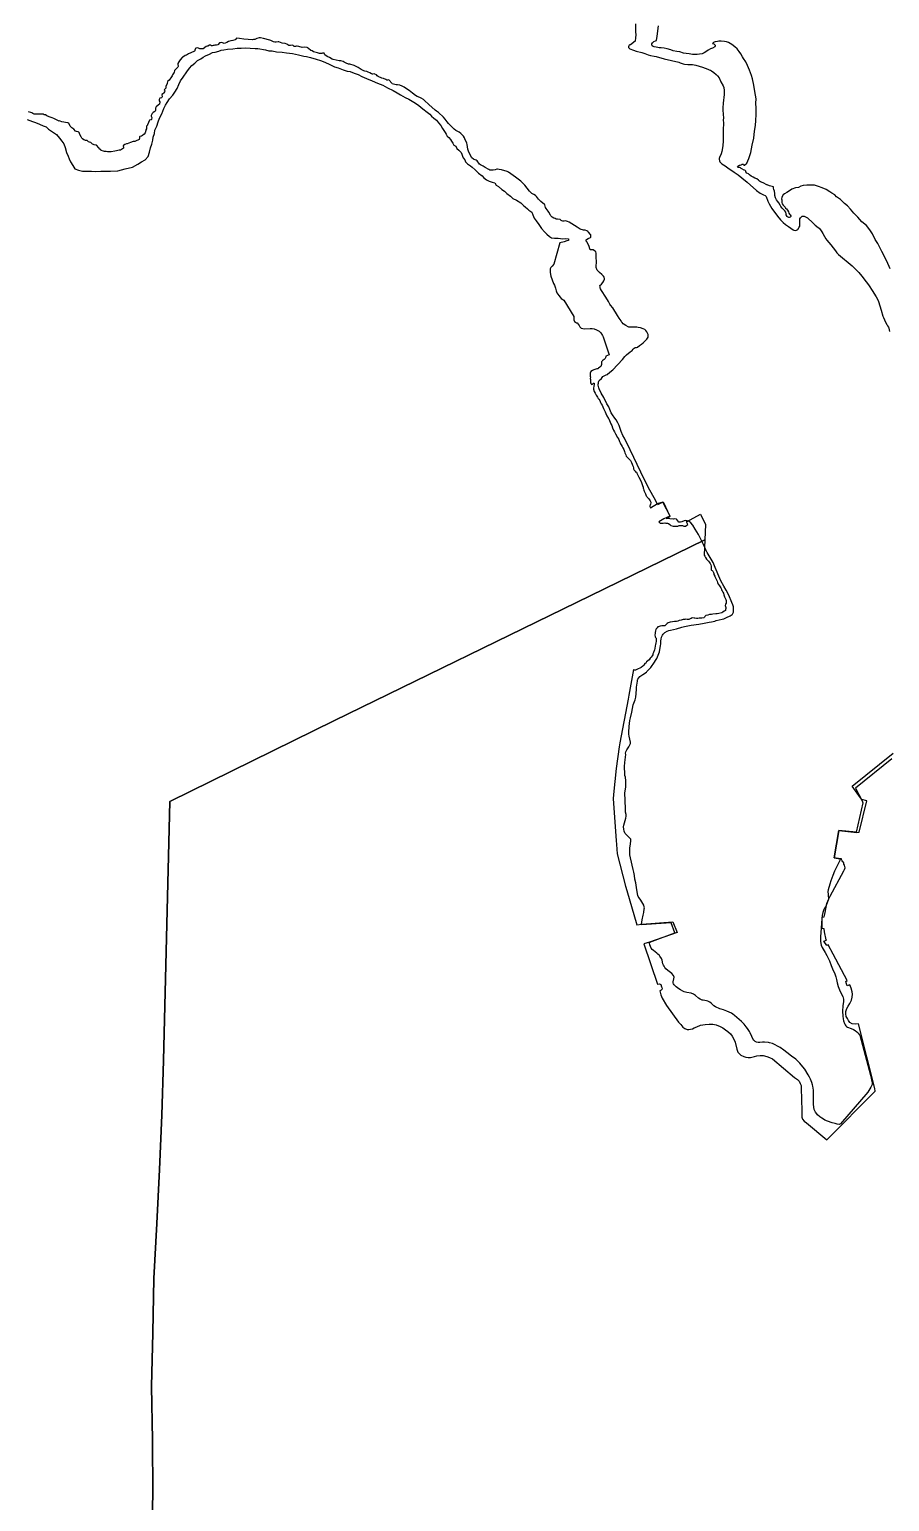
# Model space of a CAD drawing. Extents: x 0 to 800, y 146 to 730.
# Drawn here: x 388.4 to 420.9, y 493.4 to 549 of the extents above; entities that cross this region are included whole.
import ezdxf

# ---------------------------------------------------------------- set-up
doc = ezdxf.new("R2010")
doc.units = 0
doc.layers.get('0').update_dxf_attribs({"linetype": 'CONTINUOUS'})

msp = doc.modelspace()

# ---------------------------------------------------------------- linework, layer by layer
at = {"color": 3}
for points in [[(411.2875, 549.21875), (411.28125, 548.915625), (411.290625, 548.8), (411.2875, 548.690625), (411.275, 548.55625), (411.09375, 548.428125), (411.071875, 548.421875), (411.05, 548.40625), (411.034375, 548.390625), (411.01875, 548.353125), (411.01875, 548.328125), (411.03125, 548.30625), (411.06875, 548.278125), (411.203125, 548.21875), (411.309375, 548.18125), (411.521875, 548.134375), (411.640625, 548.1), (411.765625, 548.046875), (411.85625, 548.015625), (411.984375, 547.99375), (412.065625, 547.978125), (412.365625, 547.9), (412.915625, 547.765625), (412.975, 547.75), (413.084375, 547.709375), (413.1375, 547.696875), (413.2625, 547.684375), (413.3875, 547.684375), (413.44375, 547.678125), (413.56875, 547.65), (413.69375, 547.615625), (413.81875, 547.575), (414.01875, 547.50625), (414.0625, 547.48125), (414.1125, 547.4625), (414.159375, 547.4375), (414.246875, 547.378125), (414.334375, 547.30625), (414.384375, 547.253125), (414.440625, 547.171875), (414.509375, 547.028125), (414.603125, 546.88125), (414.625, 546.809375), (414.634375, 546.703125), (414.63125, 546.54375), (414.59375, 546.21875), (414.5875, 546.04375), (414.5875, 545.965625), (414.596875, 545.79375), (414.60625, 545.6625), (414.603125, 545.584375), (414.609375, 545.48125), (414.6, 545.196875), (414.603125, 544.790625), (414.5875, 544.625), (414.578125, 544.5375), (414.546875, 544.390625), (414.521875, 544.303125), (414.459375, 544.16875), (414.44375, 544.125), (414.44375, 544.1), (414.45625, 544.04375), (414.475, 544), (414.490625, 543.98125), (414.546875, 543.925), (414.671875, 543.85), (414.771875, 543.775), (415.015625, 543.615625), (415.1625, 543.509375), (415.30625, 543.396875), (415.509375, 543.23125), (415.859375, 542.928125), (415.99375, 542.821875), (416.115625, 542.759375), (416.190625, 542.728125), (416.225, 542.696875), (416.290625, 542.525), (416.3375, 542.41875), (416.384375, 542.328125), (416.440625, 542.240625), (416.653125, 541.95625), (416.765625, 541.815625), (416.8625, 541.71875), (416.95, 541.64375), (417.065625, 541.55625), (417.246875, 541.440625), (417.271875, 541.428125), (417.325, 541.415625), (417.371875, 541.421875), (417.396875, 541.43125), (417.41875, 541.45), (417.471875, 541.53125), (417.490625, 541.575), (417.5, 541.65), (417.490625, 541.75), (417.490625, 541.79375), (417.496875, 541.846875), (417.51875, 541.890625), (417.540625, 541.915625), (417.5875, 541.95), (417.659375, 541.953125), (417.7625, 541.903125), (417.7875, 541.884375), (417.984375, 541.696875), (418.075, 541.6125), (418.190625, 541.525), (418.221875, 541.5), (418.275, 541.4375), (418.328125, 541.365625), (418.36875, 541.3), (418.425, 541.18125), (418.471875, 541.1), (418.509375, 541.046875), (418.6625, 540.871875), (418.8375, 540.640625), (418.896875, 540.56875), (418.953125, 540.50625), (419.471875, 540.071875), (419.546875, 540.003125), (419.721875, 539.821875), (419.8375, 539.690625), (420.00625, 539.478125), (420.090625, 539.359375), (420.25, 539.10625), (420.2875, 539.040625), (420.38125, 538.903125), (420.43125, 538.81875), (420.46875, 538.728125), (420.571875, 538.40625), (420.634375, 538.18125), (420.65625, 538.121875), (420.734375, 537.94375), (420.778125, 537.8625), (420.8125, 537.809375), (420.840625, 537.765625), (420.85625, 537.721875), (420.8875, 537.590625)], [(420.965625, 521.453125), (419.59375, 520.34375), (419.85625, 519.865625), (419.871875, 519.8), (419.871875, 519.790625), (419.625, 518.690625), (418.9625, 518.75), (418.7875, 517.7125), (419.0125, 517.684375), (419.009375, 517.621875), (418.9125, 517.4375), (418.80625, 517.2125), (418.746875, 517.046875), (418.6625, 516.85), (418.621875, 516.728125), (418.56875, 516.5125), (418.55625, 516.446875), (418.559375, 516.3375), (418.56875, 516.325), (418.578125, 516.159375), (418.49375, 515.921875), (418.471875, 515.878125), (418.421875, 515.809375), (418.4125, 515.790625), (418.4, 515.76875), (418.359375, 515.653125), (418.334375, 515.5375), (418.31875, 515.265625), (418.296875, 515.0625), (418.28125, 514.734375), (418.271875, 514.628125), (418.275, 514.553125), (418.303125, 514.4125), (418.3375, 514.328125), (418.45, 514.140625), (418.515625, 514.025), (418.609375, 513.825), (418.684375, 513.646875), (418.728125, 513.521875), (418.8125, 513.334375), (418.85625, 513.225), (418.884375, 513.11875), (418.9, 512.990625), (418.9375, 512.85625), (418.990625, 512.73125), (419.075, 512.565625), (419.115625, 512.48125), (419.13125, 512.428125), (419.14375, 512.38125), (419.146875, 512.3375), (419.14375, 512.29375), (419.11875, 512.125), (419.10625, 511.928125), (419.11875, 511.734375), (419.128125, 511.640625), (419.14375, 511.565625), (419.178125, 511.4625), (419.203125, 511.409375), (419.234375, 511.365625), (419.253125, 511.346875), (419.296875, 511.321875), (419.428125, 511.271875), (419.51875, 511.23125), (419.5875, 511.190625), (419.646875, 511.15), (419.7, 511.1), (419.7375, 511.04375), (419.759375, 511.015625), (420.16875, 509.503125), (420.228125, 509.2125), (420.228125, 509.15), (420.178125, 509.05), (420.059375, 508.86875), (419.028125, 507.66875), (418.978125, 507.65), (418.909375, 507.659375), (418.828125, 507.678125), (418.715625, 507.709375), (418.540625, 507.76875), (418.44375, 507.8125), (418.384375, 507.84375), (418.325, 507.878125), (418.25, 507.934375), (418.165625, 508.009375), (418.13125, 508.04375), (418.08125, 508.115625), (418.05625, 508.165625), (418.0375, 508.215625), (418.025, 508.29375), (418.015625, 508.415625), (418.015625, 508.7625), (418.009375, 508.9375), (417.9875, 509.0875), (417.975, 509.146875), (417.946875, 509.23125), (417.9, 509.359375), (417.8625, 509.4375), (417.8125, 509.525), (417.678125, 509.73125), (417.6125, 509.825), (417.490625, 509.965625), (417.415625, 510.0375), (417.340625, 510.10625), (417.18125, 510.221875), (417.009375, 510.359375), (416.884375, 510.453125), (416.75, 510.546875), (416.65, 510.609375), (416.565625, 510.65625), (416.4625, 510.7), (416.353125, 510.728125), (416.315625, 510.7375), (416.1625, 510.753125), (416.0875, 510.753125), (415.978125, 510.746875), (415.915625, 510.746875), (415.85625, 510.759375), (415.803125, 510.784375), (415.7625, 510.8125), (415.74375, 510.83125), (415.61875, 511.1125), (415.596875, 511.153125), (415.51875, 511.271875), (415.46875, 511.328125), (415.39375, 511.43125), (415.2875, 511.5375), (415.11875, 511.690625), (415.028125, 511.765625), (414.96875, 511.809375), (414.90625, 511.84375), (414.73125, 511.928125), (414.6125, 511.978125), (414.515625, 511.996875), (414.46875, 512.0125), (414.30625, 512.0875), (414.24375, 512.13125), (414.146875, 512.221875), (414.09375, 512.2625), (414.021875, 512.303125), (413.965625, 512.321875), (413.840625, 512.3375), (413.809375, 512.34375), (413.75, 512.36875), (413.721875, 512.384375), (413.665625, 512.421875), (413.546875, 512.515625), (413.48125, 512.5625), (413.384375, 512.603125), (413.21875, 512.634375), (413.128125, 512.659375), (413.071875, 512.68125), (412.984375, 512.728125), (412.925, 512.765625), (412.815625, 512.846875), (412.74375, 512.91875), (412.715625, 512.959375), (412.70625, 512.984375), (412.703125, 513.03125), (412.73125, 513.14375), (412.74375, 513.209375), (412.734375, 513.253125), (412.725, 513.271875), (412.65625, 513.34375), (412.503125, 513.45625), (412.43125, 513.51875), (412.39375, 513.56875), (412.3625, 513.61875), (412.3375, 513.6625), (412.31875, 513.715625), (412.2875, 513.85), (412.2625, 513.91875), (412.209375, 514.00625), (412.19375, 514.028125), (412.134375, 514.084375), (412.090625, 514.121875), (411.965625, 514.2125), (411.909375, 514.259375), (411.878125, 514.3), (411.83125, 514.428125), (411.81875, 514.49375), (411.825, 514.515625), (411.821875, 514.53125), (412.775, 514.8875), (412.6375, 515.2625), (411.515625, 515.190625), (411.5125, 515.21875), (411.51875, 515.2875), (411.534375, 515.371875), (411.578125, 515.546875), (411.596875, 515.646875), (411.615625, 515.79375), (411.61875, 515.828125), (411.6125, 515.8625), (411.59375, 515.928125), (411.484375, 516.121875), (411.425, 516.203125), (411.390625, 516.2625), (411.375, 516.29375), (411.340625, 516.5125), (411.290625, 516.775), (411.259375, 516.915625), (411.24375, 517.04375), (411.21875, 517.178125), (411.19375, 517.275), (411.090625, 517.71875), (411.071875, 517.83125), (411.065625, 517.934375), (411.06875, 518.096875), (411.090625, 518.234375), (411.1, 518.26875), (411.1125, 518.3375), (411.109375, 518.403125), (411.103125, 518.425), (411.071875, 518.465625), (410.940625, 518.5875), (410.896875, 518.6375), (410.88125, 518.6625), (410.85625, 518.725), (410.840625, 518.79375), (410.834375, 518.89375), (410.84375, 518.953125), (410.91875, 519.21875), (410.93125, 519.2875), (410.93125, 519.35), (410.9125, 519.440625), (410.903125, 519.55625), (410.8875, 519.9), (410.884375, 520.159375), (410.91875, 520.396875), (410.925, 520.490625), (410.921875, 520.61875), (410.90625, 520.765625), (410.884375, 520.83125), (410.878125, 520.878125), (410.871875, 521.16875), (410.88125, 521.321875), (410.915625, 521.621875), (410.9125, 521.665625), (410.921875, 521.715625), (410.959375, 521.796875), (411.034375, 521.9125), (411.071875, 521.98125), (411.090625, 522.034375), (411.1, 522.0875), (411.046875, 522.315625), (411.0375, 522.3875), (411.034375, 522.46875), (411.04375, 522.675), (411.053125, 522.790625), (411.071875, 522.909375), (411.090625, 523.003125), (411.15, 523.2125), (411.2, 523.496875), (411.271875, 523.690625), (411.296875, 523.7875), (411.315625, 523.921875), (411.321875, 524.0875), (411.328125, 524.159375), (411.3625, 524.3875), (411.365625, 524.4375), (411.371875, 524.459375), (411.4125, 524.51875), (411.45, 524.5625), (411.5625, 524.646875), (411.69375, 524.734375), (411.71875, 524.75625), (411.79375, 524.828125), (411.859375, 524.90625), (412.00625, 525.109375), (412.04375, 525.165625), (412.084375, 525.246875), (412.140625, 525.36875), (412.1875, 525.5), (412.209375, 525.590625), (412.234375, 525.728125), (412.24375, 525.8), (412.246875, 525.91875), (412.25, 525.971875), (412.26875, 526.05), (412.275, 526.075), (412.3, 526.121875), (412.334375, 526.16875), (412.396875, 526.225), (412.475, 526.271875), (412.540625, 526.296875), (412.6125, 526.321875), (412.828125, 526.371875), (413.03125, 526.428125), (413.140625, 526.45625), (413.3875, 526.5), (413.675, 526.540625), (413.875, 526.575), (414.071875, 526.61875), (414.153125, 526.63125), (414.2875, 526.659375), (414.3375, 526.675), (414.55625, 526.728125), (414.61875, 526.746875), (414.728125, 526.79375), (414.859375, 526.859375), (414.9375, 526.90625), (414.94375, 526.91875), (414.975, 526.96875), (414.984375, 526.996875), (414.990625, 527.05), (414.9875, 527.1625), (414.984375, 527.19375), (414.959375, 527.275), (414.928125, 527.3625), (414.80625, 527.634375), (414.7125, 527.828125), (414.625, 527.971875), (414.5125, 528.175), (414.465625, 528.2625), (414.296875, 528.684375), (414.21875, 528.86875), (413.990625, 529.253125), (413.940625, 529.35), (413.85625, 529.55625), (413.728125, 529.80625), (413.665625, 529.925), (413.54375, 530.128125), (413.446875, 530.278125), (413.371875, 530.36875), (413.315625, 530.415625), (413.29375, 530.428125), (413.240625, 530.446875), (413.215625, 530.45), (413.175, 530.453125), (413.128125, 530.446875), (413.0375, 530.409375), (412.990625, 530.39375), (412.94375, 530.390625), (412.925, 530.396875), (412.85, 530.49375), (412.834375, 530.509375), (412.74375, 530.515625), (412.70625, 530.5125), (412.5875, 530.515625), (412.465625, 530.534375), (412.453125, 530.5375), (412.44375, 530.5375), (412.59375, 530.61875), (412.31875, 531.146875), (412.121875, 531.046875), (412.103125, 531.0875), (412.034375, 531.221875), (411.778125, 531.696875), (411.4875, 532.28125), (411.078125, 533.13125), (410.871875, 533.5625), (410.803125, 533.671875), (410.7375, 533.815625), (410.665625, 534.04375), (410.621875, 534.146875), (410.55, 534.265625), (410.50625, 534.31875), (410.4125, 534.446875), (410.36875, 534.521875), (410.309375, 534.646875), (410.271875, 534.75625), (410.228125, 534.83125), (410.196875, 534.86875), (410.084375, 535.10625), (409.990625, 535.2625), (409.909375, 535.428125), (409.89375, 535.471875), (409.875, 535.565625), (409.875, 535.609375), (409.884375, 535.65), (409.884375, 535.69375), (409.89375, 535.715625), (409.915625, 535.75), (409.996875, 535.825), (410.021875, 535.8625), (410.053125, 535.896875), (410.10625, 535.928125), (410.171875, 535.95625), (410.209375, 535.978125), (410.31875, 536.059375), (410.421875, 536.146875), (410.7875, 536.54375), (410.884375, 536.65), (410.946875, 536.7125), (411.078125, 536.828125), (411.153125, 536.88125), (411.19375, 536.934375), (411.228125, 536.965625), (411.271875, 536.9875), (411.321875, 536.990625), (411.359375, 537.009375), (411.434375, 537.065625), (411.515625, 537.121875), (411.56875, 537.165625), (411.70625, 537.30625), (411.7375, 537.340625), (411.759375, 537.378125), (411.76875, 537.4), (411.76875, 537.44375), (411.7625, 537.484375), (411.74375, 537.53125), (411.71875, 537.578125), (411.675, 537.63125), (411.640625, 537.665625), (411.575, 537.7), (411.478125, 537.73125), (411.384375, 537.753125), (411.3375, 537.759375), (411.078125, 537.75625), (411.034375, 537.765625), (411.0125, 537.76875), (410.915625, 537.825), (410.821875, 537.890625), (410.775, 537.940625), (410.759375, 537.959375), (410.746875, 538), (410.671875, 538.09375), (410.6, 538.2), (410.428125, 538.4875), (410.34375, 538.590625), (410.31875, 538.628125), (410.265625, 538.73125), (410.16875, 538.890625), (409.99375, 539.14375), (409.959375, 539.203125), (409.94375, 539.24375), (409.94375, 539.284375), (409.93125, 539.328125), (409.996875, 539.3875), (410.053125, 539.453125), (410.090625, 539.509375), (410.1, 539.53125), (410.109375, 539.578125), (410.1125, 539.6), (410.1, 539.64375), (410.078125, 539.68125), (410.0125, 539.746875), (409.921875, 539.825), (409.871875, 539.875), (409.840625, 539.9125), (409.79375, 540.0125), (409.79375, 540.059375), (409.8125, 540.215625), (409.803125, 540.41875), (409.79375, 540.553125), (409.7875, 540.6), (409.778125, 540.61875), (409.7375, 540.6375), (409.6875, 540.68125), (409.64375, 540.675), (409.575, 540.678125), (409.553125, 540.71875), (409.5375, 540.803125), (409.521875, 540.84375), (409.44375, 540.978125), (409.415625, 541.0125), (409.415625, 541.034375), (409.421875, 541.053125), (409.4375, 541.06875), (409.49375, 541.103125), (409.578125, 541.140625), (409.590625, 541.15625), (409.590625, 541.24375), (409.584375, 541.265625), (409.5125, 541.346875), (409.48125, 541.375), (409.440625, 541.396875), (409.38125, 541.41875), (409.315625, 541.425), (409.1875, 541.4625), (409.075, 541.540625), (408.771875, 541.725), (408.7125, 541.75625), (408.671875, 541.76875), (408.65, 541.771875), (408.584375, 541.7625), (408.540625, 541.765625), (408.496875, 541.778125), (408.478125, 541.7875), (408.43125, 541.828125), (408.340625, 541.834375), (408.290625, 541.84375), (408.24375, 541.859375), (408.2, 541.88125), (408.140625, 541.91875), (408.090625, 541.965625), (408.075, 541.984375), (408.0125, 542.1), (407.9875, 542.146875), (407.90625, 542.2375), (407.8875, 542.28125), (407.875, 542.33125), (407.85625, 542.375), (407.84375, 542.39375), (407.709375, 542.509375), (407.621875, 542.59375), (407.54375, 542.69375), (407.509375, 542.728125), (407.446875, 542.771875), (407.3625, 542.809375), (407.28125, 542.890625), (407.190625, 543.0125), (407.10625, 543.121875), (407.03125, 543.2), (406.95625, 543.271875), (406.753125, 543.428125), (406.484375, 543.609375), (406.43125, 543.6375), (406.225, 543.70625), (406.134375, 543.71875), (406.06875, 543.721875), (406.046875, 543.721875), (405.98125, 543.703125), (405.903125, 543.69375), (405.8375, 543.6875), (405.784375, 543.69375), (405.740625, 543.7125), (405.603125, 543.784375), (405.521875, 543.840625), (405.425, 543.89375), (405.390625, 543.91875), (405.3625, 543.95), (405.328125, 544.009375), (405.296875, 544.040625), (405.259375, 544.0625), (405.184375, 544.090625), (405.1625, 544.1), (405.096875, 544.15), (405.084375, 544.16875), (404.978125, 544.403125), (404.953125, 544.478125), (404.91875, 544.659375), (404.90625, 544.70625), (404.8375, 544.86875), (404.81875, 544.909375), (404.778125, 544.96875), (404.746875, 545.0125), (404.68125, 545.075), (404.615625, 545.125), (404.5, 545.190625), (404.434375, 545.2375), (404.2875, 545.375), (404.21875, 545.45), (404.1625, 545.515625), (404.09375, 545.61875), (404.03125, 545.690625), (403.8375, 545.865625), (403.765625, 545.9125), (403.715625, 545.95), (403.478125, 546.175), (403.309375, 546.325), (403.271875, 546.35625), (403.190625, 546.409375), (403.13125, 546.440625), (403.0375, 546.475), (402.975, 546.5125), (402.8625, 546.603125), (402.728125, 546.7), (402.625, 546.7625), (402.54375, 546.821875), (402.471875, 546.865625), (402.38125, 546.9), (402.284375, 546.91875), (402.240625, 546.91875), (402.134375, 546.94375), (402.090625, 546.95625), (402.075, 546.971875), (401.971875, 547.090625), (401.95, 547.1), (401.90625, 547.090625), (401.884375, 547.09375), (401.846875, 547.11875), (401.7625, 547.153125), (401.696875, 547.165625), (401.55625, 547.228125), (401.521875, 547.25625), (401.490625, 547.290625), (401.428125, 547.321875), (401.40625, 547.325), (401.3625, 547.321875), (401.34375, 547.3125), (401.303125, 547.328125), (401.246875, 547.365625), (401.1875, 547.39375), (401.125, 547.41875), (401.059375, 547.428125), (401.01875, 547.44375), (400.91875, 547.49375), (400.884375, 547.521875), (400.809375, 547.565625), (400.646875, 547.640625), (400.4875, 547.6875), (400.440625, 547.690625), (400.35625, 547.73125), (400.275, 547.775), (400.234375, 547.790625), (400.146875, 547.815625), (400.08125, 547.825), (399.8625, 547.871875), (399.81875, 547.884375), (399.71875, 547.946875), (399.653125, 547.971875), (399.559375, 548.028125), (399.54375, 548.040625), (399.534375, 548.084375), (399.51875, 548.103125), (399.453125, 548.103125), (399.43125, 548.096875), (399.340625, 548.1), (399.271875, 548.115625), (399.121875, 548.165625), (399.0625, 548.19375), (399.01875, 548.209375), (398.928125, 548.2875), (398.89375, 548.3125), (398.871875, 548.321875), (398.7875, 548.33125), (398.69375, 548.321875), (398.5625, 548.3625), (398.496875, 548.378125), (398.471875, 548.378125), (398.434375, 548.359375), (398.4125, 548.35625), (398.390625, 548.3625), (398.3375, 548.40625), (398.25, 548.396875), (398.18125, 548.396875), (398.146875, 548.421875), (398.10625, 548.446875), (398.040625, 548.46875), (397.93125, 548.4875), (397.865625, 548.50625), (397.80625, 548.534375), (397.784375, 548.540625), (397.7, 548.525), (397.653125, 548.525), (397.609375, 548.534375), (397.5, 548.590625), (397.459375, 548.60625), (397.228125, 548.665625), (397.109375, 548.684375), (397.065625, 548.6875), (396.978125, 548.6625), (396.896875, 548.63125), (396.85, 548.621875), (396.809375, 548.615625), (396.4875, 548.640625), (396.321875, 548.665625), (396.209375, 548.675), (396.16875, 548.625), (396.15, 548.6125), (396.0625, 548.58125), (395.99375, 548.575), (395.90625, 548.55), (395.840625, 548.515625), (395.78125, 548.490625), (395.734375, 548.478125), (395.7125, 548.48125), (395.675, 548.5), (395.63125, 548.5125), (395.590625, 548.503125), (395.56875, 548.49375), (395.51875, 548.440625), (395.496875, 548.425), (395.45625, 548.415625), (395.3875, 548.4125), (395.34375, 548.403125), (395.325, 548.39375), (395.28125, 548.384375), (395.2625, 548.390625), (395.225, 548.415625), (395.203125, 548.415625), (395.18125, 548.4125), (395.128125, 548.375), (395.103125, 548.375), (395.0625, 548.35625), (394.95, 548.278125), (394.90625, 548.271875), (394.840625, 548.275), (394.81875, 548.278125), (394.740625, 548.3125), (394.675, 548.303125), (394.6625, 548.2875), (394.634375, 548.225), (394.634375, 548.203125), (394.61875, 548.184375), (394.48125, 548.115625), (394.39375, 548.08125), (394.31875, 548.0375), (394.271875, 548.01875), (394.175, 547.95625), (394.15625, 547.94375), (394.075, 547.85625), (394.025, 547.784375), (393.990625, 547.721875), (393.9875, 547.696875), (393.996875, 547.60625), (393.99375, 547.584375), (393.98125, 547.56875), (393.88125, 547.471875), (393.86875, 547.453125), (393.853125, 547.384375), (393.84375, 547.365625), (393.790625, 547.296875), (393.775, 547.25625), (393.753125, 547.215625), (393.659375, 547.090625), (393.59375, 547.034375), (393.5875, 546.96875), (393.58125, 546.946875), (393.540625, 546.8625), (393.53125, 546.7875), (393.484375, 546.73125), (393.478125, 546.709375), (393.49375, 546.66875), (393.484375, 546.64375), (393.4625, 546.60625), (393.44375, 546.5875), (393.3875, 546.55), (393.378125, 546.53125), (393.390625, 546.4625), (393.3875, 546.440625), (393.375, 546.421875), (393.30625, 546.415625), (393.28125, 546.353125), (393.278125, 546.328125), (393.284375, 546.309375), (393.309375, 546.26875), (393.296875, 546.184375), (393.25625, 546.1625), (393.240625, 546.15), (393.175, 546.084375), (393.140625, 546.028125), (393.140625, 545.940625), (393.13125, 545.91875), (393.115625, 545.903125), (393.059375, 545.865625), (393.025, 545.834375), (392.984375, 545.75625), (392.984375, 545.734375), (393.0125, 545.675), (393, 545.609375), (392.9875, 545.590625), (392.9625, 545.590625), (392.921875, 545.575), (392.90625, 545.55625), (392.875, 545.49375), (392.846875, 545.40625), (392.84375, 545.384375), (392.809375, 545.35625), (392.8, 545.246875), (392.778125, 545.209375), (392.78125, 545.1875), (392.75625, 545.1), (392.715625, 545.05), (392.65, 544.996875), (392.6125, 544.971875), (392.546875, 544.965625), (392.5375, 544.946875), (392.54375, 544.884375), (392.53125, 544.865625), (392.528125, 544.84375), (392.3875, 544.78125), (392.36875, 544.775), (392.303125, 544.775), (392.2, 544.7375), (392.1375, 544.70625), (392.078125, 544.684375), (392.053125, 544.68125), (391.990625, 544.659375), (391.934375, 544.625), (391.921875, 544.60625), (391.940625, 544.54375), (391.93125, 544.525), (391.821875, 544.45), (391.778125, 544.446875), (391.715625, 544.428125), (391.66875, 544.421875), (391.603125, 544.403125), (391.46875, 544.384375), (391.353125, 544.38125), (391.33125, 544.38125), (391.284375, 544.39375), (391.215625, 544.396875), (391.175, 544.40625), (391.09375, 544.4375), (391.08125, 544.45625), (391.04375, 544.484375), (391.003125, 544.534375), (390.909375, 544.628125), (390.890625, 544.6375), (390.825, 544.646875), (390.803125, 544.653125), (390.765625, 544.678125), (390.715625, 544.721875), (390.696875, 544.73125), (390.653125, 544.74375), (390.615625, 544.765625), (390.565625, 544.809375), (390.5, 544.8125), (390.475, 544.81875), (390.4375, 544.834375), (390.384375, 544.875), (390.365625, 544.89375), (390.33125, 544.95), (390.2875, 545.03125), (390.2625, 545.1125), (390.246875, 545.128125), (390.225, 545.1375), (390.15625, 545.15), (390.115625, 545.16875), (390.053125, 545.2375), (389.98125, 545.290625), (389.934375, 545.340625), (389.921875, 545.35625), (389.8875, 545.4375), (389.871875, 545.45625), (389.83125, 545.471875), (389.740625, 545.484375), (389.675, 545.50625), (389.609375, 545.515625), (389.546875, 545.546875), (389.525, 545.55), (389.503125, 545.546875), (389.48125, 545.55), (389.384375, 545.60625), (389.303125, 545.646875), (389.2375, 545.671875), (389.128125, 545.70625), (389.040625, 545.74375), (388.984375, 545.778125), (388.9625, 545.784375), (388.940625, 545.784375), (388.896875, 545.8), (388.740625, 545.80625), (388.621875, 545.803125), (388.578125, 545.80625), (388.55625, 545.809375), (388.515625, 545.828125), (388.475, 545.85625), (388.4375, 545.871875), (388.34375, 545.890625)]]:
    msp.add_lwpolyline(points, dxfattribs=at)
at = {"color": 1}
for points in [[(420.903125, 539.959375), (420.778125, 540.246875), (420.590625, 540.61875), (420.440625, 540.915625), (420.346875, 541.065625), (420.24375, 541.290625), (420.140625, 541.43125), (420.015625, 541.59375), (419.840625, 541.74375), (419.68125, 541.915625), (419.5375, 542.071875), (419.40625, 542.215625), (419.290625, 542.3375), (419.18125, 542.425), (419.1, 542.515625), (419.025, 542.584375), (418.884375, 542.684375), (418.821875, 542.759375), (418.703125, 542.81875), (418.63125, 542.875), (418.484375, 542.9625), (418.334375, 543.025), (418.2, 543.075), (418.046875, 543.121875), (417.95625, 543.128125), (417.759375, 543.128125), (417.615625, 543.1125), (417.528125, 543.08125), (417.45, 543.034375), (417.33125, 543.01875), (417.196875, 542.96875), (417.109375, 542.903125), (417.003125, 542.846875), (416.91875, 542.796875), (416.859375, 542.753125), (416.81875, 542.66875), (416.80625, 542.590625), (416.809375, 542.584375), (416.809375, 542.5375), (416.815625, 542.46875), (416.83125, 542.4125), (416.859375, 542.365625), (416.90625, 542.328125), (416.9375, 542.2875), (416.95, 542.259375), (416.990625, 542.23125), (417.034375, 542.184375), (417.06875, 542.1125), (417.08125, 542.0625), (417.1, 542.028125), (417.125, 542), (417.153125, 541.959375), (417.153125, 541.940625), (417.128125, 541.915625), (417.09375, 541.90625), (417.08125, 541.90625), (417.009375, 541.934375), (417.003125, 541.959375), (416.98125, 541.996875), (416.975, 542.0375), (416.96875, 542.103125), (416.93125, 542.159375), (416.83125, 542.259375), (416.78125, 542.3125), (416.753125, 542.36875), (416.7, 542.45), (416.65, 542.525), (416.609375, 542.575), (416.571875, 542.65), (416.553125, 542.734375), (416.546875, 542.809375), (416.53125, 542.896875), (416.5125, 542.9625), (416.49375, 543.009375), (416.5, 543.0625), (416.346875, 543.09375), (416.265625, 543.13125), (416.253125, 543.1375), (416.1125, 543.20625), (416.009375, 543.253125), (415.975, 543.278125), (415.93125, 543.315625), (415.865625, 543.3625), (415.8, 543.384375), (415.728125, 543.421875), (415.65, 543.46875), (415.590625, 543.515625), (415.553125, 543.553125), (415.496875, 543.58125), (415.459375, 543.621875), (415.453125, 543.65625), (415.409375, 543.703125), (415.39375, 543.684375), (415.296875, 543.734375), (415.28125, 543.75), (415.2625, 543.7625), (415.246875, 543.778125), (415.21875, 543.796875), (415.196875, 543.796875), (415.159375, 543.790625), (415.1375, 543.81875), (415.15, 543.84375), (415.184375, 543.871875), (415.215625, 543.88125), (415.24375, 543.884375), (415.271875, 543.896875), (415.296875, 543.909375), (415.31875, 543.91875), (415.340625, 543.91875), (415.353125, 543.9125), (415.36875, 543.9), (415.38125, 543.884375), (415.390625, 543.878125), (415.409375, 543.884375), (415.490625, 543.953125), (415.571875, 544.128125), (415.640625, 544.3625), (415.690625, 544.6375), (415.75, 544.9), (415.7875, 545.165625), (415.81875, 545.375), (415.83125, 545.571875), (415.846875, 545.790625), (415.840625, 546.03125), (415.83125, 546.215625), (415.840625, 546.384375), (415.8, 546.665625), (415.75625, 546.9), (415.703125, 547.134375), (415.6625, 547.26875), (415.59375, 547.46875), (415.5125, 547.646875), (415.453125, 547.784375), (415.36875, 547.903125), (415.321875, 547.96875), (415.26875, 548.078125), (415.196875, 548.171875), (415.121875, 548.278125), (415.034375, 548.346875), (414.91875, 548.440625), (414.8625, 548.475), (414.796875, 548.515625), (414.721875, 548.534375), (414.653125, 548.55), (414.515625, 548.5625), (414.4375, 548.559375), (414.38125, 548.55), (414.29375, 548.540625), (414.259375, 548.525), (414.23125, 548.5125), (414.19375, 548.478125), (414.20625, 548.46875), (414.24375, 548.45625), (414.26875, 548.440625), (414.29375, 548.409375), (414.296875, 548.390625), (414.28125, 548.346875), (414.19375, 548.303125), (414.115625, 548.26875), (414.025, 548.221875), (413.94375, 548.15625), (413.88125, 548.125), (413.803125, 548.0875), (413.703125, 548.06875), (413.61875, 548.0625), (413.440625, 548.0625), (413.315625, 548.08125), (413.19375, 548.096875), (413.1, 548.109375), (412.965625, 548.153125), (412.85, 548.175), (412.7125, 548.203125), (412.615625, 548.23125), (412.48125, 548.26875), (412.371875, 548.296875), (412.25625, 548.309375), (412.178125, 548.315625), (412.134375, 548.325), (412.06875, 548.334375), (411.99375, 548.353125), (411.953125, 548.365625), (411.9125, 548.384375), (411.896875, 548.421875), (411.896875, 548.45625), (411.921875, 548.503125), (411.953125, 548.525), (411.98125, 548.55), (412.0375, 548.571875), (412.071875, 548.5875), (412.103125, 548.75625), (412.15625, 549.1375)], [(388.3, 545.609375), (388.5, 545.525), (388.615625, 545.49375), (388.7625, 545.421875), (388.89375, 545.365625), (389.015625, 545.325), (389.096875, 545.240625), (389.25625, 545.1375), (389.4, 545.03125), (389.521875, 544.903125), (389.6, 544.7875), (389.675, 544.6875), (389.728125, 544.546875), (389.7875, 544.353125), (389.840625, 544.221875), (389.878125, 544.1125), (389.928125, 544.00625), (390.01875, 543.8625), (390.09375, 543.734375), (390.240625, 543.684375), (390.390625, 543.646875), (390.55, 543.65625), (390.721875, 543.65625), (390.8875, 543.6375), (391.075, 543.646875), (391.25, 543.65), (391.45, 543.65), (391.725, 543.66875), (392, 543.734375), (392.278125, 543.809375), (392.478125, 543.921875), (392.6125, 544.00625), (392.759375, 544.084375), (392.871875, 544.20625), (392.921875, 544.371875), (392.959375, 544.528125), (393.00625, 544.675), (393.040625, 544.81875), (393.059375, 544.9375), (393.103125, 545.075), (393.121875, 545.196875), (393.190625, 545.35625), (393.246875, 545.51875), (393.3, 545.65), (393.3875, 545.81875), (393.465625, 546.025), (393.525, 546.146875), (393.584375, 546.240625), (393.66875, 546.38125), (393.8, 546.525), (393.871875, 546.634375), (393.959375, 546.778125), (394.021875, 546.928125), (394.090625, 547.059375), (394.184375, 547.20625), (394.328125, 547.4), (394.425, 547.540625), (394.5125, 547.646875), (394.63125, 547.7375), (394.7375, 547.834375), (394.859375, 547.9), (394.94375, 547.959375), (395.040625, 548.00625), (395.18125, 548.071875), (395.3, 548.128125), (395.4, 548.146875), (395.5375, 548.18125), (395.63125, 548.221875), (395.728125, 548.240625), (395.8625, 548.265625), (396.0625, 548.278125), (396.228125, 548.296875), (396.378125, 548.303125), (396.55625, 548.30625), (396.725, 548.296875), (396.90625, 548.2875), (397.0125, 548.2875), (397.0875, 548.275), (397.23125, 548.25), (397.30625, 548.2375), (397.43125, 548.2), (397.55, 548.19375), (397.715625, 548.165625), (397.93125, 548.14375), (398.1, 548.115625), (398.325, 548.096875), (398.55, 548.040625), (398.746875, 547.996875), (398.85625, 547.978125), (398.996875, 547.95), (399.221875, 547.884375), (399.378125, 547.834375), (399.55, 547.765625), (399.728125, 547.68125), (399.915625, 547.590625), (400.05, 547.553125), (400.23125, 547.484375), (400.384375, 547.43125), (400.5, 547.421875), (400.653125, 547.353125), (400.803125, 547.309375), (400.94375, 547.23125), (401.11875, 547.153125), (401.33125, 547.0625), (401.540625, 546.978125), (401.734375, 546.9), (401.9125, 546.8), (402.125, 546.696875), (402.275, 546.615625), (402.4, 546.53125), (402.578125, 546.43125), (402.71875, 546.365625), (402.840625, 546.3), (402.975, 546.221875), (403.09375, 546.13125), (403.253125, 546.0125), (403.40625, 545.884375), (403.50625, 545.8), (403.58125, 545.73125), (403.6625, 545.65625), (403.765625, 545.584375), (403.840625, 545.478125), (403.928125, 545.38125), (403.996875, 545.259375), (404.0875, 545.1125), (404.128125, 545.046875), (404.16875, 544.978125), (404.225, 544.921875), (404.2875, 544.846875), (404.325, 544.7875), (404.384375, 544.715625), (404.425, 544.6375), (404.49375, 544.590625), (404.534375, 544.5125), (404.60625, 544.440625), (404.696875, 544.3625), (404.715625, 544.296875), (404.740625, 544.225), (404.775, 544.15), (404.8375, 544.084375), (404.85625, 544), (404.9375, 543.928125), (405.05, 543.85625), (405.109375, 543.809375), (405.225, 543.70625), (405.35, 543.58125), (405.484375, 543.471875), (405.546875, 543.4), (405.653125, 543.325), (405.75625, 543.271875), (405.871875, 543.23125), (405.9625, 543.20625), (406.015625, 543.121875), (406.1125, 543.071875), (406.23125, 542.959375), (406.33125, 542.896875), (406.425, 542.809375), (406.559375, 542.70625), (406.646875, 542.621875), (406.78125, 542.553125), (406.946875, 542.45), (407.053125, 542.35625), (407.1125, 542.3), (407.196875, 542.234375), (407.25625, 542.178125), (407.365625, 542.1), (407.4, 542.00625), (407.45625, 541.875), (407.534375, 541.775), (407.63125, 541.6375), (407.73125, 541.48125), (407.84375, 541.365625), (407.93125, 541.26875), (408.028125, 541.190625), (408.1125, 541.13125), (408.225, 541.121875), (408.3625, 541.11875), (408.45625, 541.103125), (408.5375, 541.1), (408.65, 541.103125), (408.753125, 541.090625), (408.75625, 541.0375), (408.690625, 541.015625), (408.590625, 540.98125), (408.428125, 540.940625), (408.203125, 540.140625), (408.13125, 540.065625), (408.090625, 540.009375), (408.0625, 539.9625), (408.059375, 539.878125), (408.059375, 539.821875), (408.0875, 539.6875), (408.1375, 539.553125), (408.184375, 539.415625), (408.21875, 539.340625), (408.259375, 539.2375), (408.284375, 539.13125), (408.30625, 539.05625), (408.384375, 538.959375), (408.43125, 538.896875), (408.475, 538.8375), (408.534375, 538.8), (408.58125, 538.775), (408.95, 538.159375), (408.95, 538.121875), (408.959375, 538.040625), (408.98125, 537.971875), (409.05, 537.928125), (409.084375, 537.921875), (409.121875, 537.86875), (409.153125, 537.81875), (409.18125, 537.771875), (409.234375, 537.725), (409.296875, 537.70625), (409.340625, 537.7), (409.575, 537.709375), (409.64375, 537.715625), (409.725, 537.7), (409.80625, 537.6625), (409.859375, 537.634375), (409.909375, 537.603125), (409.971875, 537.55), (410.034375, 537.44375), (410.0625, 537.4), (410.284375, 536.715625), (410.165625, 536.66875), (410.153125, 536.603125), (410.140625, 536.578125), (410.13125, 536.565625), (410.11875, 536.546875), (410.10625, 536.5375), (410.059375, 536.51875), (410.03125, 536.5), (410.01875, 536.48125), (410.003125, 536.446875), (410, 536.40625), (409.99375, 536.35), (409.990625, 536.3125), (409.975, 536.275), (409.9375, 536.24375), (409.890625, 536.215625), (409.85625, 536.1875), (409.81875, 536.18125), (409.74375, 536.1625), (409.70625, 536.14375), (409.6625, 536.125), (409.590625, 536.084375), (409.56875, 536.021875), (409.56875, 535.965625), (409.571875, 535.909375), (409.578125, 535.86875), (409.571875, 535.825), (409.578125, 535.778125), (409.578125, 535.709375), (409.584375, 535.6625), (409.60625, 535.615625), (409.625, 535.596875), (409.6625, 535.6125), (409.66875, 535.621875), (409.690625, 535.640625), (409.70625, 535.64375), (409.71875, 535.65), (409.728125, 535.625), (409.728125, 535.596875), (409.709375, 535.53125), (409.7, 535.45625), (409.703125, 535.41875), (409.721875, 535.33125), (409.75625, 535.26875), (409.79375, 535.190625), (409.846875, 535.1125), (409.875, 535.06875), (409.9, 535.0375), (409.934375, 534.990625), (409.959375, 534.91875), (409.9875, 534.86875), (410.021875, 534.8125), (410.046875, 534.75625), (410.078125, 534.6875), (410.115625, 534.6125), (410.1375, 534.55625), (410.165625, 534.49375), (410.203125, 534.40625), (410.2625, 534.30625), (410.271875, 534.303125), (410.303125, 534.2375), (410.33125, 534.175), (410.353125, 534.1125), (410.384375, 534.046875), (410.415625, 533.953125), (410.453125, 533.871875), (410.49375, 533.80625), (410.525, 533.7375), (410.584375, 533.6375), (410.59375, 533.60625), (410.621875, 533.575), (410.65, 533.51875), (410.66875, 533.475), (410.678125, 533.44375), (410.70625, 533.3875), (410.71875, 533.359375), (410.74375, 533.3125), (410.778125, 533.25625), (410.803125, 533.2), (410.8375, 533.134375), (410.85, 533.096875), (410.865625, 533.059375), (410.884375, 533.01875), (410.896875, 532.990625), (410.915625, 532.94375), (410.934375, 532.890625), (410.984375, 532.840625), (411.015625, 532.803125), (411.046875, 532.76875), (411.09375, 532.728125), (411.1375, 532.646875), (411.1625, 532.584375), (411.175, 532.546875), (411.19375, 532.5), (411.20625, 532.453125), (411.2125, 532.409375), (411.234375, 532.359375), (411.271875, 532.325), (411.3, 532.2875), (411.321875, 532.278125), (411.334375, 532.240625), (411.365625, 532.19375), (411.3875, 532.14375), (411.4125, 532.096875), (411.459375, 532.003125), (411.509375, 531.890625), (411.525, 531.85), (411.546875, 531.778125), (411.56875, 531.7125), (411.571875, 531.68125), (411.584375, 531.653125), (411.596875, 531.6), (411.6125, 531.5625), (411.640625, 531.515625), (411.646875, 531.49375), (411.659375, 531.4625), (411.66875, 531.428125), (411.690625, 531.390625), (411.71875, 531.3625), (411.73125, 531.334375), (411.76875, 531.30625), (411.784375, 531.278125), (411.815625, 531.240625), (411.8375, 531.2), (411.859375, 531.146875), (411.865625, 531.125), (411.85625, 531.06875), (411.8375, 531.034375), (411.828125, 531.00625), (411.828125, 530.984375), (411.85, 530.9375), (412.121875, 531.096875), (412.325, 531.1625), (412.58125, 530.615625), (412.35625, 530.525), (412.1625, 530.40625), (412.20625, 530.371875), (412.221875, 530.3625), (412.26875, 530.3625), (412.328125, 530.359375), (412.390625, 530.36875), (412.434375, 530.359375), (412.46875, 530.3625), (412.496875, 530.3625), (412.534375, 530.340625), (412.578125, 530.3125), (412.625, 530.275), (412.703125, 530.240625), (412.76875, 530.240625), (412.81875, 530.246875), (412.83125, 530.246875), (412.88125, 530.25), (412.934375, 530.265625), (413.059375, 530.265625), (413.115625, 530.240625), (413.175, 530.25), (413.21875, 530.284375), (413.265625, 530.3125), (413.215625, 530.4125), (413.7375, 530.69375), (413.934375, 530.3125), (413.909375, 529.725), (409.571875, 527.6125)], [(392.946875, 489.684375), (393.046875, 493.690625), (393.0375, 495.734375), (392.996875, 497.75), (393.040625, 499.78125), (393.084375, 501.821875), (393.19375, 503.903125), (393.3, 505.940625), (393.378125, 507.99375), (393.44375, 510.059375), (393.6875, 519.84375), (399.909375, 522.903125), (409.571875, 527.6125), (413.909375, 529.725), (413.88125, 529.146875), (413.9, 529.109375), (413.928125, 529.0625), (413.971875, 529.003125), (414.046875, 528.928125), (414.084375, 528.875), (414.10625, 528.8375), (414.13125, 528.7875), (414.14375, 528.73125), (414.146875, 528.665625), (414.146875, 528.6), (414.15625, 528.58125), (414.18125, 528.56875), (414.2125, 528.540625), (414.23125, 528.49375), (414.240625, 528.45), (414.246875, 528.421875), (414.28125, 528.353125), (414.296875, 528.315625), (414.328125, 528.2375), (414.365625, 528.165625), (414.3875, 528.11875), (414.4125, 528.059375), (414.4375, 528.025), (414.4625, 527.984375), (414.503125, 527.9125), (414.51875, 527.884375), (414.534375, 527.8375), (414.55625, 527.796875), (414.58125, 527.75), (414.6125, 527.709375), (414.628125, 527.646875), (414.653125, 527.571875), (414.7, 527.478125), (414.709375, 527.4375), (414.715625, 527.390625), (414.709375, 527.334375), (414.6875, 527.3), (414.678125, 527.25), (414.68125, 527.209375), (414.69375, 527.178125), (414.69375, 527.134375), (414.6875, 527.1), (414.68125, 527.0625), (414.640625, 527.03125), (414.584375, 526.996875), (414.540625, 526.96875), (414.4375, 526.940625), (414.375, 526.9375), (414.325, 526.928125), (414.2125, 526.921875), (414.15, 526.909375), (414.078125, 526.903125), (414.015625, 526.884375), (413.940625, 526.865625), (413.9, 526.834375), (413.890625, 526.809375), (413.865625, 526.778125), (413.79375, 526.76875), (413.734375, 526.771875), (413.690625, 526.76875), (413.634375, 526.7625), (413.590625, 526.7625), (413.528125, 526.771875), (413.503125, 526.771875), (413.425, 526.778125), (413.3875, 526.7625), (413.35625, 526.74375), (413.296875, 526.721875), (413.240625, 526.721875), (413.184375, 526.73125), (413.14375, 526.721875), (413.0875, 526.715625), (413.009375, 526.69375), (412.940625, 526.678125), (412.884375, 526.65625), (412.828125, 526.646875), (412.7625, 526.64375), (412.684375, 526.625), (412.596875, 526.615625), (412.521875, 526.596875), (412.478125, 526.571875), (412.4375, 526.534375), (412.396875, 526.484375), (412.315625, 526.484375), (412.290625, 526.478125), (412.275, 526.475), (412.221875, 526.46875), (412.18125, 526.459375), (412.13125, 526.4375), (412.096875, 526.409375), (412.06875, 526.371875), (412.05, 526.3375), (412.0375, 526.290625), (412.025, 526.221875), (412.021875, 526.190625), (412.01875, 526.140625), (412.021875, 526.065625), (412.0375, 526.04375), (412.059375, 526.0125), (412.06875, 525.984375), (412.059375, 525.890625), (412.046875, 525.834375), (412.040625, 525.771875), (412.025, 525.721875), (412.015625, 525.621875), (412.003125, 525.571875), (411.96875, 525.475), (411.946875, 525.446875), (411.934375, 525.41875), (411.9375, 525.384375), (411.909375, 525.346875), (411.875, 525.296875), (411.8375, 525.2625), (411.8, 525.196875), (411.75625, 525.15625), (411.703125, 525.11875), (411.671875, 525.071875), (411.640625, 525.053125), (411.596875, 524.99375), (411.55625, 524.95625), (411.496875, 524.903125), (411.340625, 524.825), (411.2875, 524.80625), (411.25, 524.80625), (411.2375, 524.809375), (411.203125, 524.828125), (411.0375, 523.8625), (411.009375, 523.70625), (410.696875, 522.065625), (410.665625, 521.90625), (410.553125, 521.090625), (410.453125, 520.1125), (410.434375, 519.94375), (410.55625, 518.375), (410.56875, 518.225), (410.5875, 517.865625), (410.909375, 516.65), (410.959375, 516.4875), (411.33125, 515.1875), (411.521875, 515.20625), (412.696875, 515.303125), (412.859375, 514.89375), (411.809375, 514.53125), (411.596875, 514.46875), (412.1125, 512.94375), (412.184375, 512.95625), (412.215625, 512.95), (412.240625, 512.928125), (412.26875, 512.85), (412.2875, 512.790625), (412.284375, 512.74375), (412.25625, 512.715625), (412.203125, 512.690625), (412.2375, 512.5375), (412.296875, 512.421875), (412.459375, 512.140625), (412.90625, 511.5125), (412.99375, 511.415625), (413.075, 511.321875), (413.146875, 511.271875), (413.23125, 511.2375), (413.29375, 511.228125), (413.365625, 511.246875), (413.434375, 511.25625), (413.50625, 511.290625), (413.596875, 511.33125), (413.7375, 511.390625), (413.91875, 511.425), (414.071875, 511.434375), (414.203125, 511.434375), (414.33125, 511.40625), (414.478125, 511.35), (414.58125, 511.29375), (414.68125, 511.225), (414.775, 511.153125), (414.875, 511.065625), (414.93125, 510.975), (415, 510.8625), (415.053125, 510.753125), (415.1125, 510.490625), (415.153125, 510.38125), (415.196875, 510.328125), (415.2625, 510.2625), (415.375, 510.21875), (415.459375, 510.1875), (415.546875, 510.171875), (415.634375, 510.18125), (415.725, 510.196875), (415.78125, 510.21875), (415.875, 510.24375), (415.990625, 510.246875), (416.1125, 510.253125), (416.24375, 510.21875), (416.353125, 510.178125), (416.4625, 510.125), (417.290625, 509.41875), (417.4, 509.35), (417.46875, 509.284375), (417.5125, 509.1875), (417.540625, 509.115625), (417.546875, 509.0125), (417.571875, 508.1625), (417.565625, 508.03125), (417.565625, 507.925), (417.6, 507.84375), (417.659375, 507.775), (417.740625, 507.70625), (418.509375, 507.059375), (420.346875, 508.909375), (420.328125, 509.009375), (419.709375, 511.446875), (419.609375, 511.434375), (419.46875, 511.453125), (419.3875, 511.503125), (419.3375, 511.575), (419.290625, 511.64375), (419.246875, 511.725), (419.23125, 511.81875), (419.2375, 511.915625), (419.26875, 512.021875), (419.315625, 512.115625), (419.384375, 512.215625), (419.446875, 512.3375), (419.471875, 512.453125), (419.484375, 512.56875), (419.471875, 512.659375), (419.428125, 512.790625), (419.38125, 512.921875), (419.284375, 512.884375), (419.25625, 512.9625), (419.23125, 513.040625), (419.2875, 513.084375), (418.75, 514.078125), (418.56875, 514.425), (418.515625, 514.403125), (418.403125, 514.56875), (418.496875, 514.6125), (418.490625, 514.625), (418.428125, 514.915625), (418.415625, 515.040625), (418.34375, 515.053125), (418.334375, 515.478125), (418.4125, 515.4875), (418.4375, 515.584375), (418.4875, 515.85625), (418.51875, 515.990625), (418.58125, 516.140625), (418.6375, 516.265625), (419.153125, 517.228125), (419.178125, 517.28125), (419.203125, 517.340625), (419.19375, 517.384375), (419.18125, 517.44375), (419.159375, 517.471875), (419.153125, 517.515625), (419.14375, 517.546875), (419.11875, 517.571875), (419.09375, 517.609375), (419.0875, 517.63125), (419.071875, 517.678125), (419.028125, 517.684375), (418.790625, 517.7125), (418.971875, 518.74375), (419.64375, 518.671875), (419.734375, 518.68125), (420.028125, 519.865625), (419.83125, 519.915625), (419.78125, 519.9875), (419.478125, 520.425), (421.025, 521.66875)], [(409.571875, 527.6125), (399.909375, 522.903125), (393.6875, 519.84375), (393.44375, 510.059375), (393.378125, 507.99375), (393.3, 505.940625), (393.19375, 503.903125), (393.084375, 501.821875), (393.040625, 499.78125), (392.996875, 497.75), (393.0375, 495.734375), (393.046875, 493.690625), (392.946875, 489.684375)]]:
    msp.add_lwpolyline(points, dxfattribs=at)

doc.saveas('drawing.dxf')
